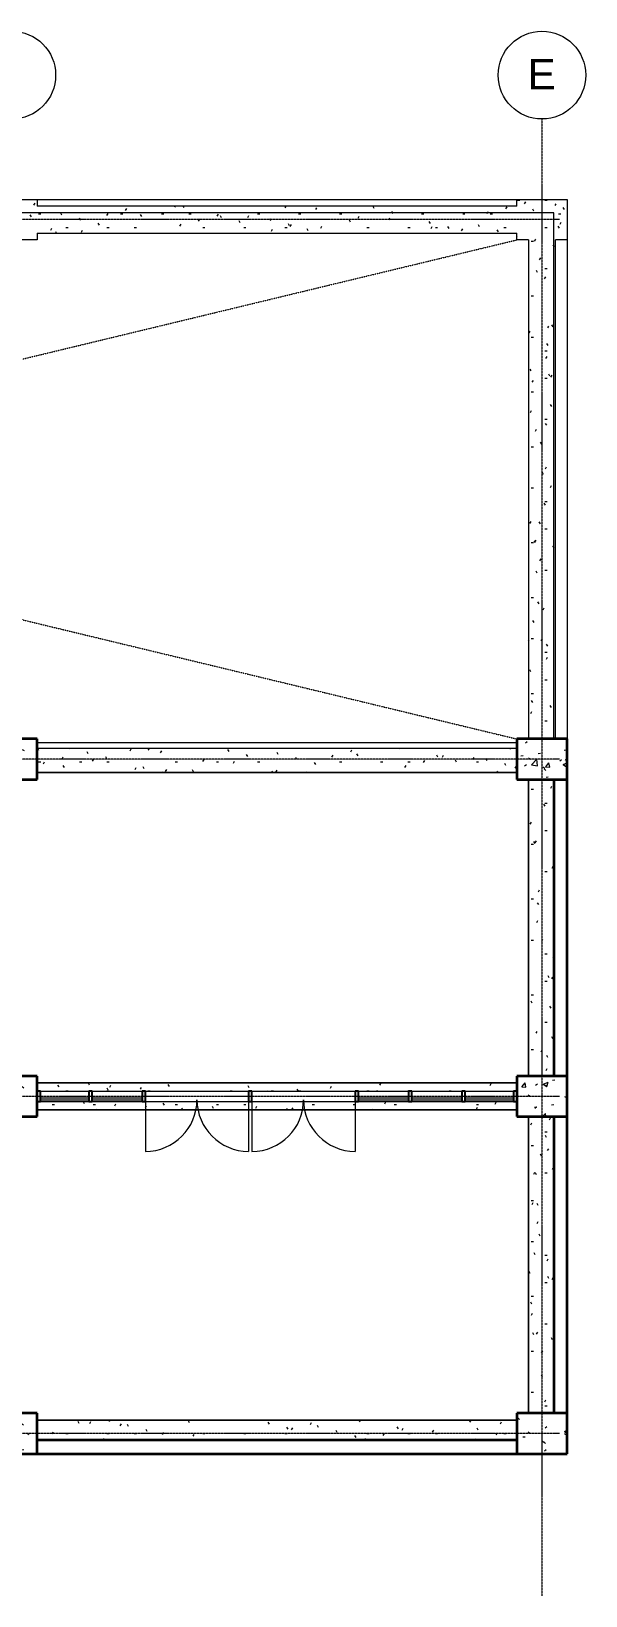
# Model space of a CAD drawing. Header units: millimetres. Extents: x -19238 to 17067, y -6268 to 16930.
# Drawn here: x 8835 to 17067, y -6268 to 16930 of the extents above; entities that cross this region are included whole.
import ezdxf

# ---------------------------------------------------------------- set-up
doc = ezdxf.new("R2010")
doc.units = ezdxf.units.MM
doc.linetypes.add('Dash', pattern=[6, 3, -3])
doc.linetypes.add('Grid Line', pattern=[22.225, 12.7, -3.175, 3.175, -3.175])
for name, color, linetype, lineweight in [('A-DETL-HDLN', 90, 'Dash', 9), ('A-DETL-MBND', 5, 'Continuous', 9), ('A-DOOR', 31, 'Continuous', 9), ('A-FLOR', 192, 'Continuous', 9), ('A-FLOR-HRAL', 11, 'Continuous', 9), ('A-GLAZ-CURT', 52, 'Continuous', 9), ('A-GLAZ-CWMG', 51, 'Continuous', 9), ('A-WALL', 113, 'Continuous', 9), ('S-COLS', 52, 'Continuous', 9), ('S-GRID', 1, 'Continuous', 9), ('S-GRID-IDEN', 1, 'Continuous', 9)]:
    doc.layers.add(name, color=color, linetype=linetype, lineweight=lineweight)
doc.styles.add('Arial', font='arial.ttf', dxfattribs={"height": 450})
pattern_1 = [(0, (0, 0), (812.8, 203.2), [33.528, -576.072, 33.528, -576.072, -3251.2]), (0, (0, 0), (812.8, 203.2), [-1219.2, 33.528, -1185.672, 33.528, -576.072, -1422.4]), (0, (0, 0), (812.8, 203.2), [-3048, 33.528, -372.872, 33.528, -982.472]), (120, (304.8, 101.6), (-582.3764, 602.3054), [33.528, -576.072, 33.528, -576.072, -3251.2]), (120, (304.8, 101.6), (-582.3764, 602.3054), [-1219.2, 33.528, -1185.672, 33.528, -576.072, -1422.4]), (120, (304.8, 101.6), (-582.3764, 602.3054), [-3048, 33.528, -372.872, 33.528, -982.472]), (240, (406.4, 508), (-230.4236, -805.5054), [33.528, -576.072, 33.528, -576.072, -3251.2]), (240, (406.4, 508), (-230.4236, -805.5054), [-1219.2, 33.528, -1185.672, 33.528, -576.072, -1422.4]), (240, (406.4, 508), (-230.4236, -805.5054), [-3048, 33.528, -372.872, 33.528, -982.472])]

# ---------------------------------------------------------------- blocks, each defined once
blk = doc.blocks.new('M_Concrete-Rectangular-Column - 600 x 750mm-370197-Level 4')
at = {"layer": 'S-COLS'}
h = blk.add_hatch(dxfattribs=at)
h.set_pattern_fill('FP_3', color=256, style=0, pattern_type=2)
h.set_pattern_definition([(320, (3862.6, 16417.1), (-63.756, -728.737), [76.2, -838.2]), (265, (3862.6, 16417.1), (764.228, 140.97), [60.96, -670.56]), (10.451, (3857.3, 16356.4), (700.467, -587.77), [64.76, -712.36]), (316.184, (4065.8, 16417.1), (-168.17, -1084.316), [114.3, -1257.3]), (6.636, (4051.8, 16326.8), (989.71, -949.61), [97.14, -1068.54]), (261.184, (4065.8, 16417.1), (989.7, -949.62), [91.44, -1005.84]), (291, (4015, 16315.5), (-409.06, -606.458), [76.2, -838.2]), (236, (4015, 16315.5), (736.753, -247.208), [60.96, -670.56]), (341.451, (3980.94, 16265), (327.685, -853.668), [64.76, -712.36]), (307.5, (3862.63, 16417.13), (338.22, -12.3547), [33.528, -628.904, 33.528, -647.192, -673.1]), (307.5, (3862.63, 16417.13), (338.22, -12.3547), [-1343.152, 33.528, -639.572]), (277.5, (3862.63, 16417.13), (400.722, -267.279), [33.528, -354.584, 33.528, -613.664, -256.54]), (277.5, (3862.63, 16417.13), (400.722, -267.279), [-1035.304, 33.528, -223.012]), (237.5, (3862.63, 16643.7), (-22.9153, -542.3633), [33.528, -220.472, 33.528, -1810.512]), (237.5, (3862.63, 16643.7), (-22.9153, -542.3633), [-287.528, -758.952, 33.528, -1018.032]), (227.5, (3862.63, 16745.3), (101.707, -592.517), [33.528, -296.672, 33.528, -492.76, -746.76]), (227.5, (3862.63, 16745.3), (101.707, -592.517), [-856.488, 33.528, -713.232])])
h.paths.add_polyline_path([(-300, -375), (300, -375), (300, 375), (-300, 375)], flags=0)
at = {"layer": 'S-COLS', "lineweight": 35}
for p, q in [((300, 375), (-300, 375)), ((-300, 375), (-300, -375)), ((300, -375), (300, 375)), ((-300, -375), (300, -375))]:
    blk.add_line(p, q, dxfattribs=at)
blk = doc.blocks.new('M_Concrete-Rectangular-Column - 600 x 750mm-V1-Level 4')
at = {"layer": 'S-COLS'}
h = blk.add_hatch(dxfattribs=at)
h.set_pattern_fill('FP_4', color=256, style=0, pattern_type=2)
h.set_pattern_definition([(320, (3862.6, 8547.1), (-63.756, -728.737), [76.2, -838.2]), (265, (3862.6, 8547.1), (764.23, 140.97), [60.96, -670.56]), (10.451, (3857.3, 8486.4), (700.467, -587.77), [64.76, -712.36]), (316.184, (4065.8, 8547.1), (-168.17, -1084.32), [114.3, -1257.3]), (6.636, (4051.8, 8456.8), (989.71, -949.61), [97.14, -1068.54]), (261.184, (4065.8, 8547.1), (989.7, -949.62), [91.44, -1005.84]), (291, (4015, 8445.5), (-409.06, -606.458), [76.2, -838.2]), (236, (4015, 8445.5), (736.753, -247.21), [60.96, -670.56]), (341.451, (3980.94, 8395), (327.685, -853.67), [64.76, -712.36]), (307.5, (3862.63, 8547.13), (338.22, -12.355), [33.528, -628.904, 33.528, -647.192, -673.1]), (307.5, (3862.63, 8547.13), (338.22, -12.355), [-1343.152, 33.528, -639.572]), (277.5, (3862.63, 8547.13), (400.722, -267.279), [33.528, -354.584, 33.528, -613.664, -256.54]), (277.5, (3862.63, 8547.13), (400.722, -267.279), [-1035.304, 33.528, -223.012]), (237.5, (3862.63, 8773.7), (-22.915, -542.363), [33.528, -220.472, 33.528, -1810.512]), (237.5, (3862.63, 8773.7), (-22.915, -542.363), [-287.528, -758.952, 33.528, -1018.032]), (227.5, (3862.63, 8875.3), (101.707, -592.517), [33.528, -296.672, 33.528, -492.76, -746.76]), (227.5, (3862.63, 8875.3), (101.707, -592.517), [-856.49, 33.53, -713.23])])
h.paths.add_polyline_path([(-300, 375), (-300, -375), (300, -375), (300, 375), (12, 375)], flags=0)
at = {"layer": 'S-COLS', "lineweight": 35}
for p, q in [((300, 375), (-300, 375)), ((-300, 375), (-300, -375)), ((300, -375), (300, 375)), ((-300, -375), (300, -375))]:
    blk.add_line(p, q, dxfattribs=at)
blk = doc.blocks.new('M_Concrete-Rectangular-Column - 600 x 750mm-V5-Level 4')
at = {"layer": 'S-COLS'}
h = blk.add_hatch(dxfattribs=at)
h.set_pattern_fill('FP_8', color=256, style=0, pattern_type=2)
h.set_pattern_definition([(320, (-1137.4, 16417.1), (-63.756, -728.737), [76.2, -838.2]), (265, (-1137.4, 16417.1), (764.228, 140.97), [60.96, -670.56]), (10.451, (-1142.7, 16356.4), (700.467, -587.77), [64.76, -712.36]), (316.184, (-934.2, 16417.1), (-168.17, -1084.316), [114.3, -1257.3]), (6.636, (-948.2, 16326.8), (989.71, -949.61), [97.14, -1068.54]), (261.184, (-934.2, 16417.1), (989.7, -949.62), [91.44, -1005.84]), (291, (-985, 16315.5), (-409.06, -606.458), [76.2, -838.2]), (236, (-985, 16315.5), (736.753, -247.21), [60.96, -670.56]), (341.451, (-1019.06, 16265), (327.685, -853.668), [64.76, -712.36]), (307.5, (-1137.37, 16417.13), (338.22, -12.3547), [33.528, -628.904, 33.528, -647.192, -673.1]), (307.5, (-1137.37, 16417.13), (338.22, -12.3547), [-1343.152, 33.528, -639.572]), (277.5, (-1137.37, 16417.13), (400.722, -267.279), [33.528, -354.584, 33.528, -870.204]), (277.5, (-1137.37, 16417.13), (400.722, -267.279), [-421.64, -613.664, 33.528, -223.012]), (237.5, (-1137.37, 16643.7), (-22.9153, -542.3633), [33.528, -220.472, 33.528, -1810.512]), (237.5, (-1137.37, 16643.7), (-22.9153, -542.3633), [-287.528, -758.952, 33.528, -1018.032]), (227.5, (-1137.37, 16745.3), (101.707, -592.517), [33.528, -296.672, 33.528, -1239.52]), (227.5, (-1137.37, 16745.3), (101.707, -592.517), [-363.728, -492.76, 33.528, -713.232])])
h.paths.add_polyline_path([(-300, -375), (300, -375), (300, 375), (-300, 375)], flags=0)
at = {"layer": 'S-COLS', "lineweight": 35}
for p, q in [((300, 375), (-300, 375)), ((-300, 375), (-300, -375)), ((300, -375), (300, 375)), ((-300, -375), (300, -375))]:
    blk.add_line(p, q, dxfattribs=at)
blk = doc.blocks.new('M_Concrete-Rectangular-Column - 600 x 750mm-V6-Level 4')
at = {"layer": 'S-COLS'}
h = blk.add_hatch(dxfattribs=at)
h.set_pattern_fill('FP_9', color=256, style=0, pattern_type=2)
h.set_pattern_definition([(320, (-1137.4, 8547.1), (-63.756, -728.737), [76.2, -838.2]), (265, (-1137.4, 8547.1), (764.23, 140.97), [60.96, -670.56]), (10.451, (-1142.7, 8486.4), (700.467, -587.77), [64.76, -712.36]), (316.184, (-934.2, 8547.1), (-168.17, -1084.32), [114.3, -1257.3]), (6.636, (-948.2, 8456.8), (989.71, -949.61), [97.14, -1068.54]), (261.184, (-934.2, 8547.1), (989.7, -949.62), [91.44, -1005.84]), (291, (-985, 8445.5), (-409.06, -606.458), [76.2, -838.2]), (236, (-985, 8445.5), (736.75, -247.21), [60.96, -670.56]), (341.451, (-1019.06, 8395), (327.685, -853.67), [64.76, -712.36]), (307.5, (-1137.37, 8547.13), (338.22, -12.355), [33.528, -628.904, 33.528, -647.192, -673.1]), (307.5, (-1137.37, 8547.13), (338.22, -12.355), [-1343.152, 33.528, -639.572]), (277.5, (-1137.37, 8547.13), (400.722, -267.279), [33.528, -354.584, 33.528, -613.664, -256.54]), (277.5, (-1137.37, 8547.13), (400.722, -267.279), [-1035.304, 33.528, -223.012]), (237.5, (-1137.37, 8773.7), (-22.915, -542.363), [33.528, -220.472, 33.528, -1810.512]), (237.5, (-1137.37, 8773.7), (-22.915, -542.363), [-287.528, -758.952, 33.528, -1018.032]), (227.5, (-1137.37, 8875.3), (101.707, -592.517), [33.528, -296.672, 33.528, -492.76, -746.76]), (227.5, (-1137.37, 8875.3), (101.707, -592.517), [-856.49, 33.53, -713.23])])
h.paths.add_polyline_path([(-300, 375), (-300, -375), (300, -375), (300, 375), (284, 375)], flags=0)
at = {"layer": 'S-COLS', "lineweight": 35}
for p, q in [((300, 375), (-300, 375)), ((-300, 375), (-300, -375)), ((300, -375), (300, 375)), ((-300, -375), (300, -375))]:
    blk.add_line(p, q, dxfattribs=at)
blk = doc.blocks.new('M_Concrete-Rectangular-Column - 600 x 750mm-V10-Level 4')
at = {"layer": 'S-COLS'}
h = blk.add_hatch(dxfattribs=at)
h.set_pattern_fill('FP_13', color=256, style=0, pattern_type=2)
h.set_pattern_definition([(320, (-6137.4, 16417.1), (-63.756, -728.737), [76.2, -838.2]), (265, (-6137.4, 16417.1), (764.228, 140.972), [60.96, -670.56]), (10.451, (-6142.7, 16356.4), (700.467, -587.77), [64.76, -712.36]), (316.184, (-5934.2, 16417.1), (-168.17, -1084.316), [114.3, -1257.3]), (6.636, (-5948.2, 16326.8), (989.71, -949.61), [97.14, -1068.54]), (261.184, (-5934.2, 16417.1), (989.7, -949.62), [91.44, -1005.84]), (291, (-5985, 16315.5), (-409.06, -606.458), [76.2, -838.2]), (236, (-5985, 16315.5), (736.753, -247.208), [60.96, -670.56]), (341.451, (-6019.06, 16265), (327.685, -853.668), [64.76, -712.36]), (307.5, (-6137.37, 16417.13), (338.22, -12.3547), [33.528, -628.904, 33.528, -647.192, -673.1]), (307.5, (-6137.37, 16417.13), (338.22, -12.3547), [-1343.152, 33.528, -639.572]), (277.5, (-6137.37, 16417.13), (400.722, -267.279), [33.528, -354.584, 33.528, -870.204]), (277.5, (-6137.37, 16417.13), (400.722, -267.279), [-421.64, -613.664, 33.528, -223.012]), (237.5, (-6137.37, 16643.7), (-22.9153, -542.3633), [33.528, -220.472, 33.528, -1810.512]), (237.5, (-6137.37, 16643.7), (-22.9153, -542.3633), [-287.528, -758.952, 33.528, -1018.032]), (227.5, (-6137.37, 16745.3), (101.707, -592.517), [33.528, -296.672, 33.528, -1239.52]), (227.5, (-6137.37, 16745.3), (101.707, -592.517), [-363.728, -492.76, 33.528, -713.232])])
h.paths.add_polyline_path([(-300, 375), (-300, -375), (300, -375), (300, 375)], flags=0)
at = {"layer": 'S-COLS', "lineweight": 35}
for p, q in [((300, 375), (-300, 375)), ((-300, 375), (-300, -375)), ((300, -375), (300, 375)), ((-300, -375), (300, -375))]:
    blk.add_line(p, q, dxfattribs=at)
blk = doc.blocks.new('M_Concrete-Rectangular-Column - 600 x 750mm-V11-Level 4')
at = {"layer": 'S-COLS'}
h = blk.add_hatch(dxfattribs=at)
h.set_pattern_fill('FP_14', color=256, style=0, pattern_type=2)
h.set_pattern_definition([(320, (-6137.4, 8547.1), (-63.756, -728.737), [76.2, -838.2]), (265, (-6137.4, 8547.1), (764.23, 140.97), [60.96, -670.56]), (10.451, (-6142.7, 8486.4), (700.467, -587.77), [64.76, -712.36]), (316.184, (-5934.2, 8547.1), (-168.17, -1084.316), [114.3, -1257.3]), (6.636, (-5948.2, 8456.8), (989.71, -949.61), [97.14, -1068.54]), (261.184, (-5934.2, 8547.1), (989.7, -949.62), [91.44, -1005.84]), (291, (-5985, 8445.5), (-409.06, -606.458), [76.2, -838.2]), (236, (-5985, 8445.5), (736.753, -247.21), [60.96, -670.56]), (341.451, (-6019.06, 8395), (327.685, -853.67), [64.76, -712.36]), (307.5, (-6137.37, 8547.13), (338.22, -12.355), [33.528, -628.904, 33.528, -647.192, -673.1]), (307.5, (-6137.37, 8547.13), (338.22, -12.355), [-1343.152, 33.528, -639.572]), (277.5, (-6137.37, 8547.13), (400.722, -267.279), [33.528, -354.584, 33.528, -613.664, -256.54]), (277.5, (-6137.37, 8547.13), (400.722, -267.279), [-1035.304, 33.528, -223.012]), (237.5, (-6137.37, 8773.7), (-22.9153, -542.3633), [33.528, -220.472, 33.528, -1810.512]), (237.5, (-6137.37, 8773.7), (-22.9153, -542.3633), [-287.528, -758.952, 33.528, -1018.032]), (227.5, (-6137.37, 8875.3), (101.707, -592.517), [33.528, -296.672, 33.528, -492.76, -746.76]), (227.5, (-6137.37, 8875.3), (101.707, -592.517), [-856.488, 33.528, -713.232])])
h.paths.add_polyline_path([(-300, 375), (-300, -375), (300, -375), (300, 375), (-197, 375)], flags=0)
at = {"layer": 'S-COLS', "lineweight": 35}
for p, q in [((300, 375), (-300, 375)), ((-300, 375), (-300, -375)), ((300, -375), (300, 375)), ((-300, -375), (300, -375))]:
    blk.add_line(p, q, dxfattribs=at)
blk = doc.blocks.new('System Panel - Glazed-373711-Level 4')
at = {"layer": 'A-GLAZ-CURT', "lineweight": 18}
for p, q in [((358, 50), (-358, 50)), ((-358, 50), (-358, 25)), ((-358, 25), (358, 25)), ((358, 25), (358, 50))]:
    blk.add_line(p, q, dxfattribs=at)
blk = doc.blocks.new('Rectangular Mullion - 50mm x 150mm-372709-Level 4')
at = {"layer": 'A-GLAZ-CWMG'}
for p, q in [((15276, 1212), (15992, 1212)), ((15276, 1062), (15992, 1062))]:
    blk.add_line(p, q, dxfattribs=at)
blk = doc.blocks.new('Rectangular Mullion - 50mm x 150mm-373712-Level 4')
at = {"layer": 'A-GLAZ-CWMG', "lineweight": 25}
for p, q in [((-50, 75), (0, 75)), ((-50, -75), (-50, 75)), ((0, -75), (-50, -75))]:
    blk.add_line(p, q, dxfattribs=at)
blk = doc.blocks.new('System Panel - Glazed-373714-Level 4')
at = {"layer": 'A-GLAZ-CURT', "lineweight": 18}
for p, q in [((371, 50), (-371, 50)), ((-371, 50), (-371, 25)), ((-371, 25), (371, 25)), ((371, 25), (371, 50))]:
    blk.add_line(p, q, dxfattribs=at)
blk = doc.blocks.new('M_Curtain Wall Dbl Glass - M_Curtain Wall Dbl Glass-375899-Level 4')
at = {"layer": 'A-DOOR', "lineweight": 18}
for p, q in [((-766, 50), (-766, 816)), ((766, 50), (766, 816))]:
    blk.add_line(p, q, dxfattribs=at)
at = {"layer": 'A-DOOR'}
for centre, start, end in [((-766, 50), 0, 90), ((766, 50), 90, 180)]:
    blk.add_arc(centre, 766, start, end, dxfattribs=at)
blk = doc.blocks.new('Rectangular Mullion - 50mm x 150mm-372710-Level 4')
at = {"layer": 'A-GLAZ-CWMG'}
for p, q in [((14485, 1212), (15226, 1212)), ((14485, 1062), (15226, 1062))]:
    blk.add_line(p, q, dxfattribs=at)
blk = doc.blocks.new('Rectangular Mullion - 50mm x 150mm-375813-Level 4')
at = {"layer": 'A-GLAZ-CWMG'}
for p, q in [((12878, 1212), (13644, 1212)), ((12878, 1062), (13644, 1062))]:
    blk.add_line(p, q, dxfattribs=at)
blk = doc.blocks.new('Rectangular Mullion - 50mm x 150mm-373718-Level 4')
at = {"layer": 'A-GLAZ-CWMG', "lineweight": 25}
for p, q in [((0, 75), (-50, 75)), ((-50, 75), (-50, -75)), ((-50, -75), (0, -75))]:
    blk.add_line(p, q, dxfattribs=at)
blk = doc.blocks.new('Rectangular Mullion - 50mm x 150mm-373709-Level 4')
at = {"layer": 'A-GLAZ-CWMG', "lineweight": 25}
for p, q in [((-25, 75), (25, 75)), ((-25, -75), (-25, 75)), ((25, 75), (25, -75)), ((25, -75), (-25, -75))]:
    blk.add_line(p, q, dxfattribs=at)
blk = doc.blocks.new('Rectangular Mullion - 50mm x 150mm-375814-Level 4')
at = {"layer": 'A-GLAZ-CWMG'}
for p, q in [((12112, 1212), (12878, 1212)), ((12112, 1062), (12878, 1062))]:
    blk.add_line(p, q, dxfattribs=at)
blk = doc.blocks.new('Top Rail Type - Top Rail_Internal_-374634-Level 4')
at = {"layer": 'A-FLOR-HRAL'}
for p, q in [((16042, 6378), (8922, 6378)), ((8922, 6298), (16042, 6298))]:
    blk.add_line(p, q, dxfattribs=at)
blk = doc.blocks.new('Top Rail Type - Top Rail_Internal_-V17-Level 4')
at = {"layer": 'A-FLOR-HRAL'}
for p, q in [((16042, 6379), (8922, 6379)), ((16042, 6297), (8922, 6297))]:
    blk.add_line(p, q, dxfattribs=at)
blk = doc.blocks.new('Grid - M_Grid Head - Circle-45800-Level 4')
at = {"layer": 'S-GRID-IDEN'}
blk.add_circle((0, 0), 6.5, dxfattribs=at)

msp = doc.modelspace()

# ---------------------------------------------------------------- hatches: boundary and pattern name
at = {"layer": 'A-DETL-MBND'}
h = msp.add_hatch(dxfattribs=at)
h.set_pattern_fill('FP_2', color=256, style=0, pattern_type=2)
h.set_pattern_definition(pattern_1)
h.paths.add_polyline_path([(8172, 13837), (8922, 13837), (8922, 14437), (8172, 14437), (8172, 13937)], flags=0)
h = msp.add_hatch(dxfattribs=at)
h.set_pattern_fill('FP_2', color=256, style=0, pattern_type=2)
h.set_pattern_definition(pattern_1)
h.paths.add_polyline_path([(16042, 13837), (16792, 13837), (16792, 14437), (16042, 14437), (16042, 13937)], flags=0)
h = msp.add_hatch(dxfattribs=at)
h.set_pattern_fill('FP_2', color=256, style=0, pattern_type=2)
h.set_pattern_definition(pattern_1)
h.paths.add_polyline_path([(16042, 13937), (16042, 14337), (8922, 14337), (8922, 13937)], flags=0)
h = msp.add_hatch(dxfattribs=at)
h.set_pattern_fill('FP_1', color=256, style=0, pattern_type=2)
h.set_pattern_definition(pattern_1)
h.paths.add_polyline_path([(16217, 6437), (16617, 6437), (16617, 13837), (16217, 13837), (16217, 8200)], flags=0)
h = msp.add_hatch(dxfattribs=at)
h.set_pattern_fill('FP_2', color=256, style=0, pattern_type=2)
h.set_pattern_definition(pattern_1)
h.paths.add_polyline_path([(12404, 5937), (16042, 5937), (16042, 6297), (8922, 6297), (8922, 5937), (11202, 5937)], flags=0)
h = msp.add_hatch(dxfattribs=at)
h.set_pattern_fill('FP_2', color=256, style=0, pattern_type=2)
h.set_pattern_definition(pattern_1)
h.paths.add_polyline_path([(16217, 1437), (16592, 1437), (16592, 5837), (16217, 5837), (16217, 5187)], flags=0)
h = msp.add_hatch(dxfattribs=at)
h.set_pattern_fill('FP_2', color=256, style=0, pattern_type=2)
h.set_pattern_definition(pattern_1)
h.paths.add_polyline_path([(8922, 937), (16042, 937), (16042, 1062), (8922, 1062)], flags=0)
h.paths.add_polyline_path([(12112, 1212), (16042, 1212), (16042, 1337), (8922, 1337), (8922, 1212), (12062, 1212)], flags=0)
h = msp.add_hatch(dxfattribs=at)
h.set_pattern_fill('FP_2', color=256, style=0, pattern_type=2)
h.set_pattern_definition(pattern_1)
h.paths.add_polyline_path([(16217, -3563), (16592, -3563), (16592, 837), (16217, 837)], flags=0)
h = msp.add_hatch(dxfattribs=at)
h.set_pattern_fill('FP_2', color=256, style=0, pattern_type=2)
h.set_pattern_definition(pattern_1)
h.paths.add_polyline_path([(8922, -3963), (16042, -3963), (16042, -3663), (8922, -3663)], flags=0)

# ---------------------------------------------------------------- linework, layer by layer
at = {"layer": 'A-DETL-HDLN'}
for p, q in [((-14688, 13837), (16042, 6437)), ((-14688, 6437), (16042, 13837))]:
    msp.add_line(p, q, dxfattribs=at)
at = {"layer": 'A-DETL-MBND'}
for p, q in [((-6818, 14437), (16792, 14437)), ((8172, 14437), (8922, 14437)), ((8922, 14437), (8922, 14337)), ((16042, 14337), (16042, 14437)), ((16042, 14437), (16792, 14437)), ((16792, 14437), (16792, 6437)), ((16792, 14437), (16792, 13837)), ((16592, 14237), (-6818, 14237)), ((16042, 14337), (8922, 14337)), ((16592, 6437), (16592, 14237)), ((8922, 13937), (16042, 13937)), ((8922, 13937), (8922, 13837)), ((16042, 13837), (16042, 13937)), ((8922, 13837), (8172, 13837)), ((16217, 13837), (16042, 13837)), ((16217, 13837), (16217, 6437)), ((16617, 6437), (16617, 13837)), ((16792, 13837), (16617, 13837)), ((8922, 5937), (16042, 5937)), ((16217, 5837), (16217, 1437)), ((16042, 1337), (8922, 1337)), ((8922, 937), (16042, 937)), ((16217, 837), (16217, -3563)), ((16042, -3663), (8922, -3663))]:
    msp.add_line(p, q, dxfattribs=at)
at = {"layer": 'A-FLOR'}
for p, q in [((16042, 5937), (8922, 5937)), ((16217, 1437), (16217, 5837)), ((8922, 1337), (16042, 1337)), ((16042, 937), (8922, 937)), ((16217, -3563), (16217, 837)), ((8922, -3663), (16042, -3663))]:
    msp.add_line(p, q, dxfattribs=at)
at = {"layer": 'A-WALL', "lineweight": 35}
for p, q in [((16592, 5837), (16592, 1437)), ((16792, 1437), (16792, 5837)), ((16592, 837), (16592, -3563)), ((16792, -3563), (16792, 837)), ((16042, -3963), (8922, -3963)), ((8922, -4163), (16042, -4163))]:
    msp.add_line(p, q, dxfattribs=at)
at = {"layer": 'S-GRID', "linetype": 'Grid Line'}
for p, q in [((16417, 15630), (16417, -6268)), ((16679, 14137), (-17938, 14137)), ((16679, 6137), (-17938, 6137)), ((16679, 1137), (-17938, 1137)), ((16679, -3863), (-17938, -3863))]:
    msp.add_line(p, q, dxfattribs=at)

# ---------------------------------------------------------------- block references
at = {"layer": 'A-DOOR', "rotation": 180}
for p in [(11295, 1137), (12878, 1137)]:
    msp.add_blockref('M_Curtain Wall Dbl Glass - M_Curtain Wall Dbl Glass-375899-Level 4', p, dxfattribs=at)
at = {"layer": 'A-FLOR-HRAL'}
for name in ['Top Rail Type - Top Rail_Internal_-V17-Level 4', 'Top Rail Type - Top Rail_Internal_-374634-Level 4']:
    msp.add_blockref(name, (0, 0), dxfattribs=at)
at = {"layer": 'A-GLAZ-CURT', "rotation": 180}
for name, p in [('System Panel - Glazed-373711-Level 4', (9330, 1137)), ('System Panel - Glazed-373714-Level 4', (10109, 1137)), ('System Panel - Glazed-373714-Level 4', (14064, 1137)), ('System Panel - Glazed-373714-Level 4', (14855, 1137)), ('System Panel - Glazed-373711-Level 4', (15634, 1137))]:
    msp.add_blockref(name, p, dxfattribs=at)
at = {"layer": 'A-GLAZ-CWMG', "extrusion": (0, 0, -1)}
for name, p in [('Rectangular Mullion - 50mm x 150mm-373712-Level 4', (-8922, 1137)), ('Rectangular Mullion - 50mm x 150mm-373709-Level 4', (-9713, 1137)), ('Rectangular Mullion - 50mm x 150mm-373709-Level 4', (-10504, 1137)), ('Rectangular Mullion - 50mm x 150mm-373709-Level 4', (-12087, 1137)), ('Rectangular Mullion - 50mm x 150mm-373709-Level 4', (-13669, 1137)), ('Rectangular Mullion - 50mm x 150mm-373709-Level 4', (-14460, 1137)), ('Rectangular Mullion - 50mm x 150mm-373709-Level 4', (-15251, 1137))]:
    msp.add_blockref(name, p, dxfattribs=at)
at = {"layer": 'A-GLAZ-CWMG'}
for name, p in [('Rectangular Mullion - 50mm x 150mm-372709-Level 4', (-6304, 0)), ('Rectangular Mullion - 50mm x 150mm-372710-Level 4', (-4747, 0)), ('Rectangular Mullion - 50mm x 150mm-375814-Level 4', (-1582, 0)), ('Rectangular Mullion - 50mm x 150mm-375813-Level 4', (-1582, 0)), ('Rectangular Mullion - 50mm x 150mm-375814-Level 4', (0, 0)), ('Rectangular Mullion - 50mm x 150mm-375813-Level 4', (0, 0)), ('Rectangular Mullion - 50mm x 150mm-372710-Level 4', (-791, 0)), ('Rectangular Mullion - 50mm x 150mm-372710-Level 4', (0, 0)), ('Rectangular Mullion - 50mm x 150mm-372709-Level 4', (0, 0)), ('Rectangular Mullion - 50mm x 150mm-373718-Level 4', (16042, 1137))]:
    msp.add_blockref(name, p, dxfattribs=at)
at = {"layer": 'S-COLS', "rotation": 90.0000000000001}
for name, p in [('M_Concrete-Rectangular-Column - 600 x 750mm-V11-Level 4', (8547, 6137)), ('M_Concrete-Rectangular-Column - 600 x 750mm-V10-Level 4', (16417, 6137)), ('M_Concrete-Rectangular-Column - 600 x 750mm-V6-Level 4', (8547, 1137)), ('M_Concrete-Rectangular-Column - 600 x 750mm-V5-Level 4', (16417, 1137)), ('M_Concrete-Rectangular-Column - 600 x 750mm-V1-Level 4', (8547, -3863)), ('M_Concrete-Rectangular-Column - 600 x 750mm-370197-Level 4', (16417, -3863))]:
    msp.add_blockref(name, p, dxfattribs=at)
at = {"layer": 'S-GRID-IDEN', "xscale": 99.99999999999993, "yscale": 99.99999999999993, "zscale": 99.99999999999993, "rotation": 180}
for p in [(8547, 16280), (16417, 16280)]:
    msp.add_blockref('Grid - M_Grid Head - Circle-45800-Level 4', p, dxfattribs=at)

# ---------------------------------------------------------------- texts
at = {"layer": 'S-GRID-IDEN', "insert": (16202, 16518), "char_height": 450, "width": 513.08, "attachment_point": 1, "style": 'Arial'}
msp.add_mtext('\\fArial|b0|i0|c136|p34|;E', dxfattribs=at)

doc.saveas('drawing.dxf')
